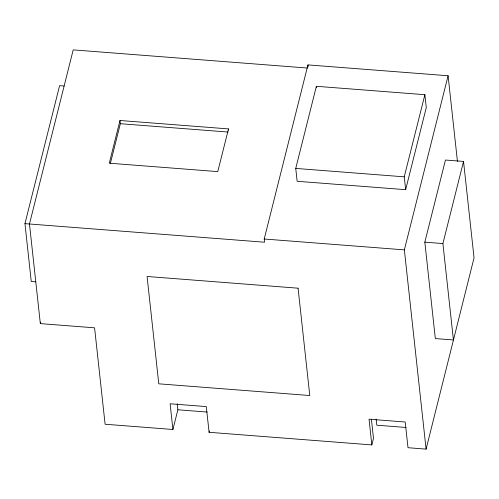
<?xml version="1.0" encoding="UTF-8"?>
<svg xmlns="http://www.w3.org/2000/svg" width="499" height="499" viewBox="0 0 499 499"><rect width="100%" height="100%" fill="white"/><g stroke="black" fill="none" stroke-linecap="round" stroke-linejoin="round"><path stroke-width="0.75" d="M35.778 281.841L31.256 281.492L24.95 223.646L59.606 85.666L64.128 86.015M177.207 403.735L177.869 409.779L172.916 429.489L105.102 424.237L94.585 327.824L40.338 323.62L40.712 322.117M119.997 120.49L109.269 163.198L217.77 171.612L228.498 128.904L119.997 120.49L120.346 123.702L110.373 163.416M371.387 419.06L373.489 438.34L371.842 444.915L209.087 432.296L209.405 431.017M24.95 223.646L264.564 242.221L264.208 239.009L307.945 64.895L448.096 75.754L457.446 161.483M295.745 168.419L316.378 86.29L424.88 94.704L426.283 107.559L405.65 189.689L297.148 181.274L295.745 168.419L404.252 176.833L405.65 189.689M404.252 176.833L424.88 94.704M371.842 444.915L369.035 419.204L405.2 422.011L408.007 447.715L426.09 449.119L404.358 249.874L448.096 75.754M463.534 161.427L442.906 243.562L453.423 339.969L435.334 338.565L424.824 242.158L445.451 160.029L463.534 161.427L474.05 257.84L426.09 449.119M307.521 68.045L73.203 49.881L29.472 223.995L40.338 323.62M120.346 123.702L228.074 132.054M424.824 242.158L442.906 243.562M264.208 239.009L404.358 249.874M177.869 409.779L207.11 412.049M406.099 427.475L376.789 425.204L376.134 419.154M316.378 86.29L316.541 87.805M307.945 64.895L308.157 66.822M228.498 128.904L228.642 130.189M209.087 432.296L206.28 406.585L170.115 403.785L172.916 429.489M298.078 288.191L147.08 276.483L158.782 383.818L309.785 395.526L298.078 288.191"/></g></svg>
